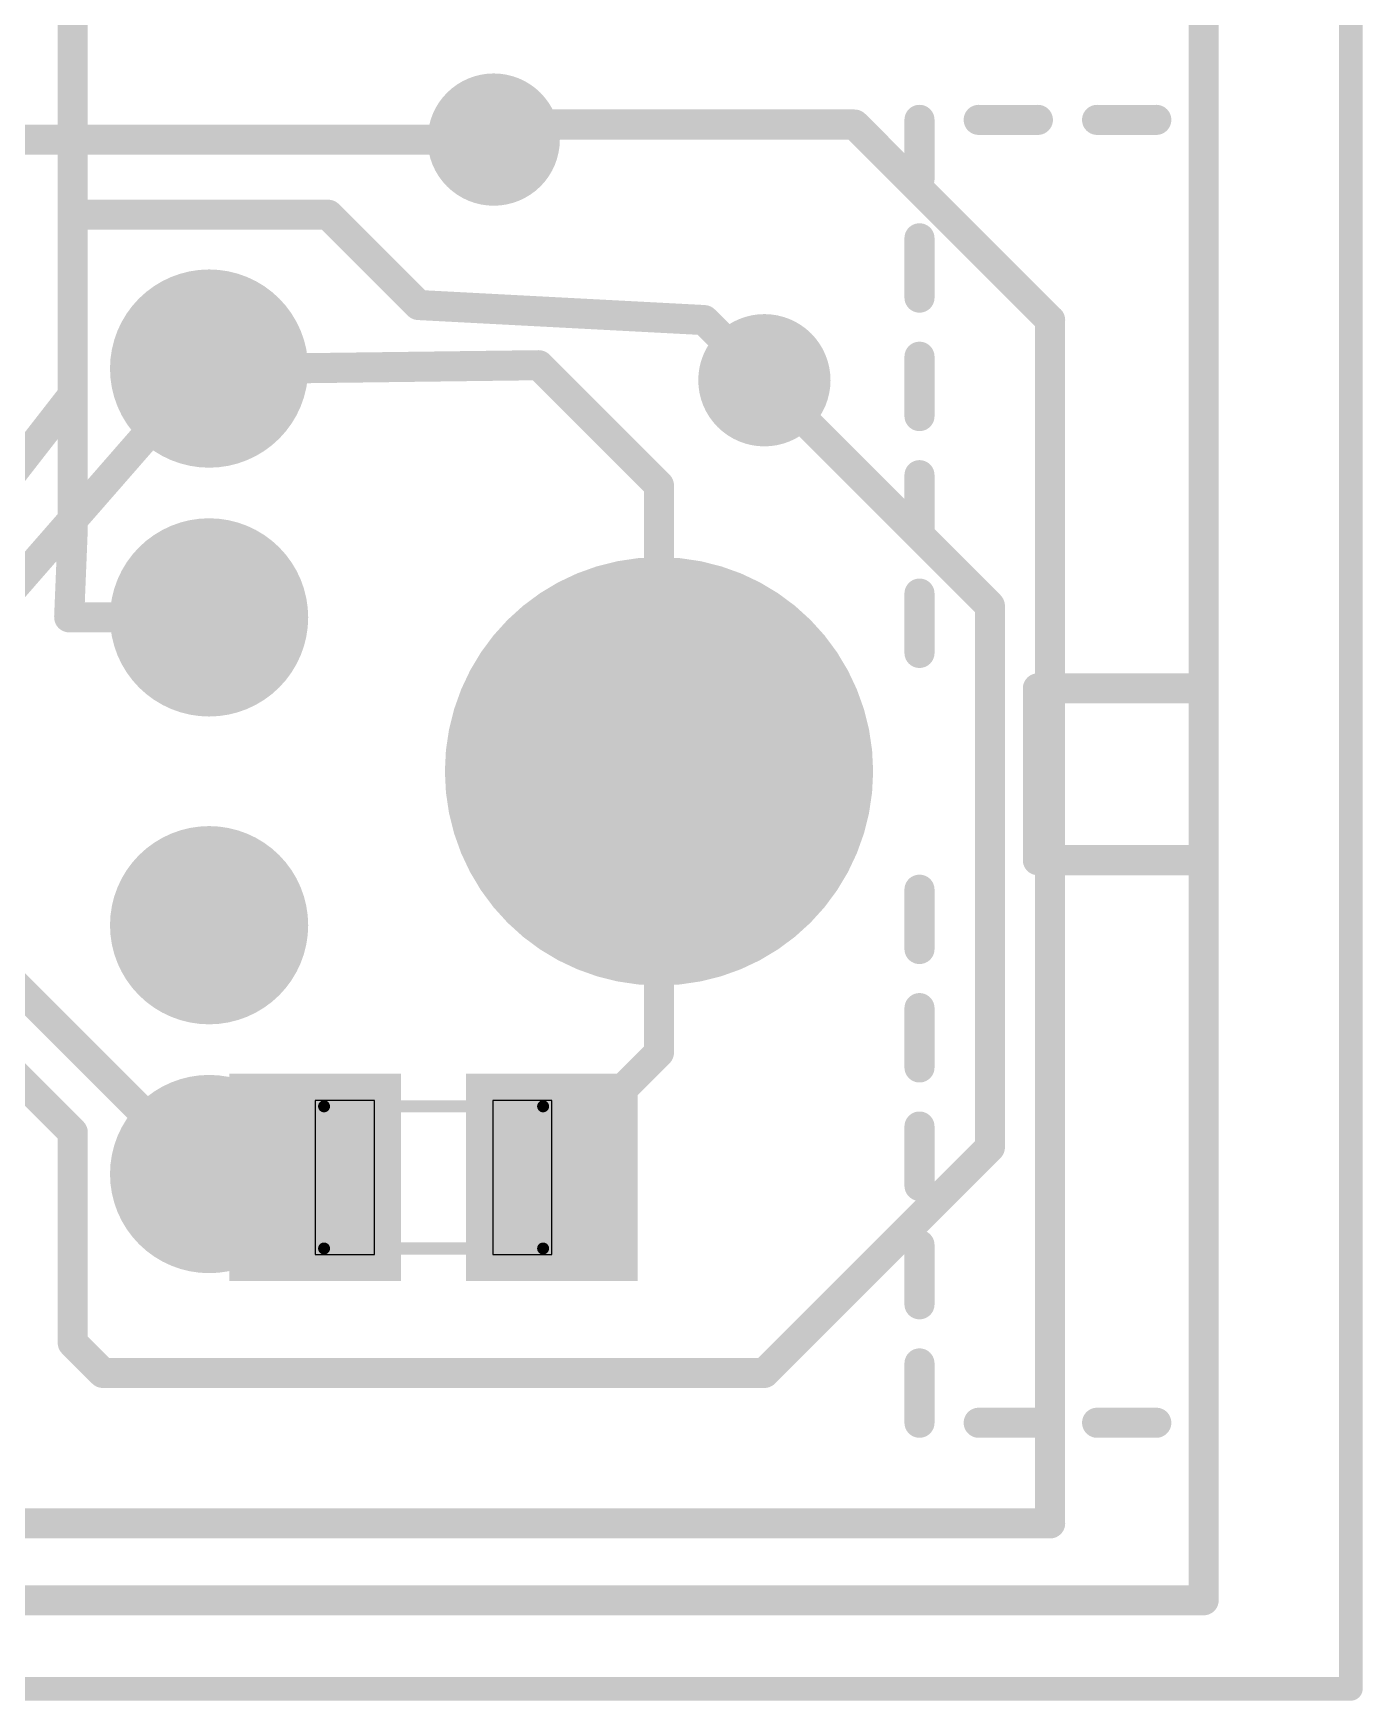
# Model space of a CAD drawing. Header units: millimetres. Extents: x 20 to 63.1, y 15.7 to 51.1.
# Drawn here: x 51.86 to 63.09, y 24.92 to 39 of the extents above; entities that cross this region are included whole.
import ezdxf

# ---------------------------------------------------------------- set-up
doc = ezdxf.new("R2010")
doc.units = ezdxf.units.MM
for name, color, linetype in [('BottomLayer', 5, 'Continuous'), ('BottomPaste', 16, 'Continuous'), ('BottomSolder', 6, 'Continuous'), ('KeepOutLayer', 6, 'Continuous'), ('Mechanical4', 56, 'Continuous'), ('Mechanical5', 56, 'Continuous'), ('Mechanical7', 56, 'Continuous'), ('MultiLayer', 9, 'Continuous'), ('PadHoleLayer', 156, 'Continuous'), ('TopLayer', 1, 'Continuous'), ('TopSolder', 216, 'Continuous'), ('ViaHoleLayer', 16, 'Continuous')]:
    doc.layers.add(name, color=color, linetype=linetype)

# ---------------------------------------------------------------- blocks, each defined once
blk = doc.blocks.new('MINIDIN6PCB_2')
at = {"layer": 'BottomLayer'}
for points, const_width in [([(-3.527, 4.65, 1), (-2.765, 4.65, 1)], 0.762), ([(3.273, 4.65, 1), (4.035, 4.65, 1)], 0.762), ([(-3.527, 2.15, 1), (-2.765, 2.15, 1)], 0.762), ([(-1.427, 2.15, 1), (-0.665, 2.15, 1)], 0.762), ([(1.173, 2.15, 1), (1.935, 2.15, 1)], 0.762), ([(3.273, 2.15, 1), (4.035, 2.15, 1)], 0.762), ([(-0.613, -1.65, 1), (1.121, -1.65, 1)], 1.734)]:
    blk.add_lwpolyline(points, format="xyb", close=True, dxfattribs=dict(at, const_width=const_width))
at = {"layer": 'BottomSolder'}
for points, const_width in [([(-3.565, 4.65, 1), (-2.728, 4.65, 1)], 0.837), ([(3.236, 4.65, 1), (4.073, 4.65, 1)], 0.837), ([(-3.565, 2.15, 1), (-2.728, 2.15, 1)], 0.837), ([(-1.464, 2.15, 1), (-0.627, 2.15, 1)], 0.837), ([(1.135, 2.15, 1), (1.972, 2.15, 1)], 0.837), ([(3.236, 2.15, 1), (4.073, 2.15, 1)], 0.837), ([(-0.65, -1.65, 1), (1.158, -1.65, 1)], 1.809)]:
    blk.add_lwpolyline(points, format="xyb", close=True, dxfattribs=dict(at, const_width=const_width))
at = {"layer": 'Mechanical5', "const_width": 0.254}
for points in [[(-5.246, -3.85), (-4.746, -3.85)], [(-4.246, -3.85), (-3.746, -3.85)], [(-3.246, -3.85), (-2.746, -3.85)], [(-2.246, -3.85), (-1.746, -3.85)], [(-1.246, -3.85), (-0.746, -3.85)], [(1.254, -3.85), (1.754, -3.85)], [(2.254, -3.85), (2.754, -3.85)], [(3.254, -3.85), (3.754, -3.85)], [(4.254, -3.85), (4.754, -3.85)], [(5.254, -3.85), (5.754, -3.85)], [(-5.246, -4.35), (-5.246, -4.85)], [(5.754, -4.35), (5.754, -4.85)], [(-0.496, -4.85), (0.954, -4.85)], [(-0.496, -4.85), (-0.496, -6.25)], [(0.954, -4.85), (0.954, -6.25)], [(-5.246, -5.35), (-5.246, -5.85)], [(5.754, -5.35), (5.754, -5.85)]]:
    blk.add_lwpolyline(points, dxfattribs=at)
at = {"layer": 'Mechanical5', "const_width": 0.127}
for points in [[(-5.31, -3.85, 1), (-5.183, -3.85, 1)], [(-4.809, -3.85, 1), (-4.682, -3.85, 1)], [(-4.31, -3.85, 1), (-4.183, -3.85, 1)], [(-3.809, -3.85, 1), (-3.682, -3.85, 1)], [(-3.31, -3.85, 1), (-3.183, -3.85, 1)], [(-2.809, -3.85, 1), (-2.682, -3.85, 1)], [(-2.31, -3.85, 1), (-2.183, -3.85, 1)], [(-1.809, -3.85, 1), (-1.682, -3.85, 1)], [(-1.31, -3.85, 1), (-1.183, -3.85, 1)], [(-0.809, -3.85, 1), (-0.682, -3.85, 1)], [(1.19, -3.85, 1), (1.317, -3.85, 1)], [(1.691, -3.85, 1), (1.818, -3.85, 1)], [(2.19, -3.85, 1), (2.317, -3.85, 1)], [(2.691, -3.85, 1), (2.818, -3.85, 1)], [(3.19, -3.85, 1), (3.317, -3.85, 1)], [(3.691, -3.85, 1), (3.818, -3.85, 1)], [(4.19, -3.85, 1), (4.317, -3.85, 1)], [(4.691, -3.85, 1), (4.818, -3.85, 1)], [(5.19, -3.85, 1), (5.317, -3.85, 1)], [(5.691, -3.85, 1), (5.818, -3.85, 1)], [(-5.31, -4.35, 1), (-5.183, -4.35, 1)], [(5.691, -4.35, 1), (5.818, -4.35, 1)], [(-5.31, -4.85, 1), (-5.183, -4.85, 1)], [(-0.56, -4.85, 1), (-0.433, -4.85, 1)], [(-0.56, -4.85, 1), (-0.433, -4.85, 1)], [(0.891, -4.85, 1), (1.018, -4.85, 1)], [(0.891, -4.85, 1), (1.018, -4.85, 1)], [(5.691, -4.85, 1), (5.818, -4.85, 1)], [(-5.31, -5.35, 1), (-5.183, -5.35, 1)], [(5.691, -5.35, 1), (5.818, -5.35, 1)], [(-5.31, -5.85, 1), (-5.183, -5.85, 1)], [(5.691, -5.85, 1), (5.818, -5.85, 1)], [(-0.56, -6.25, 1), (-0.433, -6.25, 1)], [(0.891, -6.25, 1), (1.018, -6.25, 1)]]:
    blk.add_lwpolyline(points, format="xyb", close=True, dxfattribs=at)
at = {"layer": 'Mechanical7', "const_width": 0.254}
for points in [[(-6.746, 6.15), (-6.746, -6.25)], [(-6.746, 6.15), (7.254, 6.15)], [(7.254, 6.15), (7.254, -6.25)], [(-6.746, -6.25), (7.254, -6.25)]]:
    blk.add_lwpolyline(points, dxfattribs=at)
at = {"layer": 'Mechanical7', "const_width": 0.127}
for points in [[(-6.809, 6.15, 1), (-6.682, 6.15, 1)], [(-6.809, 6.15, 1), (-6.682, 6.15, 1)], [(7.19, 6.15, 1), (7.317, 6.15, 1)], [(7.19, 6.15, 1), (7.317, 6.15, 1)], [(-6.809, -6.25, 1), (-6.682, -6.25, 1)], [(-6.809, -6.25, 1), (-6.682, -6.25, 1)], [(7.19, -6.25, 1), (7.317, -6.25, 1)], [(7.19, -6.25, 1), (7.317, -6.25, 1)]]:
    blk.add_lwpolyline(points, format="xyb", close=True, dxfattribs=at)
at = {"layer": 'MultiLayer', "const_width": 0.762}
for points in [[(-3.527, 4.65, 1), (-2.765, 4.65, 1)], [(3.273, 4.65, 1), (4.035, 4.65, 1)], [(-3.527, 2.15, 1), (-2.765, 2.15, 1)], [(-1.427, 2.15, 1), (-0.665, 2.15, 1)], [(1.173, 2.15, 1), (1.935, 2.15, 1)], [(3.273, 2.15, 1), (4.035, 2.15, 1)]]:
    blk.add_lwpolyline(points, format="xyb", close=True, dxfattribs=at)
at = {"layer": 'PadHoleLayer'}
for points, const_width in [([(-3.4, 4.65, 1), (-2.892, 4.65, 1)], 0.508), ([(3.4, 4.65, 1), (3.908, 4.65, 1)], 0.508), ([(-3.4, 2.15, 1), (-2.892, 2.15, 1)], 0.508), ([(-1.3, 2.15, 1), (-0.792, 2.15, 1)], 0.508), ([(1.3, 2.15, 1), (1.808, 2.15, 1)], 0.508), ([(3.4, 2.15, 1), (3.908, 2.15, 1)], 0.508), ([(-0.324, -1.65, 1), (0.832, -1.65, 1)], 1.156)]:
    blk.add_lwpolyline(points, format="xyb", close=True, dxfattribs=dict(at, const_width=const_width))
at = {"layer": 'TopLayer'}
for points, const_width in [([(-3.527, 4.65, 1), (-2.765, 4.65, 1)], 0.762), ([(3.273, 4.65, 1), (4.035, 4.65, 1)], 0.762), ([(-3.527, 2.15, 1), (-2.765, 2.15, 1)], 0.762), ([(-1.427, 2.15, 1), (-0.665, 2.15, 1)], 0.762), ([(1.173, 2.15, 1), (1.935, 2.15, 1)], 0.762), ([(3.273, 2.15, 1), (4.035, 2.15, 1)], 0.762), ([(-0.613, -1.65, 1), (1.121, -1.65, 1)], 1.734)]:
    blk.add_lwpolyline(points, format="xyb", close=True, dxfattribs=dict(at, const_width=const_width))
at = {"layer": 'TopSolder'}
for points, const_width in [([(-3.565, 4.65, 1), (-2.728, 4.65, 1)], 0.837), ([(3.236, 4.65, 1), (4.073, 4.65, 1)], 0.837), ([(-3.565, 2.15, 1), (-2.728, 2.15, 1)], 0.837), ([(-1.464, 2.15, 1), (-0.627, 2.15, 1)], 0.837), ([(1.135, 2.15, 1), (1.972, 2.15, 1)], 0.837), ([(3.236, 2.15, 1), (4.073, 2.15, 1)], 0.837), ([(-0.65, -1.65, 1), (1.158, -1.65, 1)], 1.809)]:
    blk.add_lwpolyline(points, format="xyb", close=True, dxfattribs=dict(at, const_width=const_width))
blk = doc.blocks.new('C0805K_B_5')
at = {"layer": 'BottomLayer'}
for points in [[(-1.65, -0.546), (-0.35, -0.546), (-1.65, 1.054), (-0.35, 1.054)], [(0.35, -0.546), (1.65, -0.546), (0.35, 1.054), (1.65, 1.054)]]:
    blk.add_solid(points, dxfattribs=at)
at = {"layer": 'BottomPaste'}
for points in [[(-1.65, -0.546), (-0.35, -0.546), (-1.65, 1.054), (-0.35, 1.054)], [(0.35, -0.546), (1.65, -0.546), (0.35, 1.054), (1.65, 1.054)]]:
    blk.add_solid(points, dxfattribs=at)
at = {"layer": 'BottomSolder'}
for points in [[(-1.725, -0.621), (-0.275, -0.621), (-1.725, 1.129), (-0.275, 1.129)], [(0.275, -0.621), (1.725, -0.621), (0.275, 1.129), (1.725, 1.129)]]:
    blk.add_solid(points, dxfattribs=at)
at = {"layer": 'Mechanical4'}
for p, q in [((-0.5, 0.904), (-1, 0.904)), ((-1, 0.904), (-1, -0.396)), ((-0.5, -0.396), (-0.5, 0.904)), ((1, 0.904), (0.5, 0.904)), ((0.5, 0.904), (0.5, -0.396)), ((1, -0.396), (1, 0.904)), ((-1, -0.396), (-0.5, -0.396)), ((0.5, -0.396), (1, -0.396))]:
    blk.add_line(p, q, dxfattribs=at)
at = {"layer": 'Mechanical4', "const_width": 0.102}
for points in [[(-0.925, 0.854), (0.925, 0.854)], [(-0.925, -0.346), (0.925, -0.346)]]:
    blk.add_lwpolyline(points, dxfattribs=at)
at = {"layer": 'Mechanical4', "const_width": 0.0508}
for points in [[(-0.95, 0.854, 1), (-0.9, 0.854, 1)], [(0.9, 0.854, 1), (0.95, 0.854, 1)], [(-0.95, -0.346, 1), (-0.9, -0.346, 1)], [(0.9, -0.346, 1), (0.95, -0.346, 1)]]:
    blk.add_lwpolyline(points, format="xyb", close=True, dxfattribs=at)

msp = doc.modelspace()

# ---------------------------------------------------------------- linework, layer by layer
at = {"layer": 'BottomLayer', "const_width": 0.254}
for points in [[(52.197, 34.798), (52.197, 39.37)], [(55.753, 38.1), (55.88, 38.227)], [(55.88, 38.227), (58.801, 38.227)], [(58.801, 38.227), (60.452, 36.576)], [(60.452, 26.416), (60.452, 36.576)], [(53.877, 36.166), (56.134, 36.195)], [(56.134, 36.195), (57.149, 35.18)], [(53.349, 36.166), (53.877, 36.166)], [(58.039, 36.068), (59.944, 34.163)], [(57.149, 32.766), (57.149, 35.18)], [(52.167, 34.066), (52.197, 34.798)], [(59.944, 29.591), (59.944, 34.163)], [(52.167, 34.066), (53.349, 34.066)], [(57.149, 30.391), (57.149, 32.766)], [(50.673, 32.004), (53.311, 29.366)], [(51.181, 30.734), (52.197, 29.718)], [(56.245, 29.487), (57.149, 30.391)], [(52.197, 27.94), (52.197, 29.718)], [(58.039, 27.686), (59.944, 29.591)], [(56.245, 29.337), (56.245, 29.487)], [(53.311, 29.366), (53.349, 29.366)], [(53.349, 29.366), (54.2, 29.366)], [(54.2, 29.366), (54.229, 29.337)], [(54.229, 29.337), (54.245, 29.337)], [(52.197, 27.94), (52.451, 27.686)], [(52.451, 27.686), (58.039, 27.686)], [(36.195, 26.416), (60.452, 26.416)]]:
    msp.add_lwpolyline(points, dxfattribs=at)
at = {"layer": 'BottomLayer'}
for points, const_width in [([(55.474, 38.1, 1), (56.032, 38.1, 1)], 0.559), ([(55.816, 38.227, 1), (55.944, 38.227, 1)], 0.127), ([(55.816, 38.227, 1), (55.944, 38.227, 1)], 0.127), ([(58.737, 38.227, 1), (58.864, 38.227, 1)], 0.127), ([(58.737, 38.227, 1), (58.864, 38.227, 1)], 0.127), ([(55.69, 38.1, 1), (55.816, 38.1, 1)], 0.127), ([(57.76, 36.068, 1), (58.318, 36.068, 1)], 0.559), ([(60.388, 36.576, 1), (60.516, 36.576, 1)], 0.127), ([(60.388, 36.576, 1), (60.516, 36.576, 1)], 0.127), ([(56.071, 36.195, 1), (56.197, 36.195, 1)], 0.127), ([(56.071, 36.195, 1), (56.197, 36.195, 1)], 0.127), ([(53.285, 36.166, 1), (53.412, 36.166, 1)], 0.127), ([(53.813, 36.166, 1), (53.94, 36.166, 1)], 0.127), ([(53.813, 36.166, 1), (53.94, 36.166, 1)], 0.127), ([(57.975, 36.068, 1), (58.102, 36.068, 1)], 0.127), ([(57.085, 35.18, 1), (57.212, 35.18, 1)], 0.127), ([(57.085, 35.18, 1), (57.212, 35.18, 1)], 0.127), ([(52.134, 34.798, 1), (52.261, 34.798, 1)], 0.127), ([(52.134, 34.798, 1), (52.261, 34.798, 1)], 0.127), ([(59.88, 34.163, 1), (60.007, 34.163, 1)], 0.127), ([(59.88, 34.163, 1), (60.007, 34.163, 1)], 0.127), ([(52.104, 34.066, 1), (52.231, 34.066, 1)], 0.127), ([(52.104, 34.066, 1), (52.231, 34.066, 1)], 0.127), ([(53.285, 34.066, 1), (53.412, 34.066, 1)], 0.127), ([(57.085, 32.766, 1), (57.212, 32.766, 1)], 0.127), ([(57.085, 32.766, 1), (57.212, 32.766, 1)], 0.127), ([(57.085, 30.391, 1), (57.212, 30.391, 1)], 0.127), ([(57.085, 30.391, 1), (57.212, 30.391, 1)], 0.127), ([(52.134, 29.718, 1), (52.261, 29.718, 1)], 0.127), ([(52.134, 29.718, 1), (52.261, 29.718, 1)], 0.127), ([(59.88, 29.591, 1), (60.007, 29.591, 1)], 0.127), ([(59.88, 29.591, 1), (60.007, 29.591, 1)], 0.127), ([(56.181, 29.487, 1), (56.308, 29.487, 1)], 0.127), ([(56.181, 29.487, 1), (56.308, 29.487, 1)], 0.127), ([(53.248, 29.366, 1), (53.375, 29.366, 1)], 0.127), ([(53.248, 29.366, 1), (53.375, 29.366, 1)], 0.127), ([(53.285, 29.366, 1), (53.412, 29.366, 1)], 0.127), ([(53.285, 29.366, 1), (53.412, 29.366, 1)], 0.127), ([(54.137, 29.366, 1), (54.264, 29.366, 1)], 0.127), ([(54.137, 29.366, 1), (54.264, 29.366, 1)], 0.127), ([(54.165, 29.337, 1), (54.292, 29.337, 1)], 0.127), ([(54.165, 29.337, 1), (54.292, 29.337, 1)], 0.127), ([(54.182, 29.337, 1), (54.309, 29.337, 1)], 0.127), ([(56.181, 29.337, 1), (56.308, 29.337, 1)], 0.127), ([(52.134, 27.94, 1), (52.261, 27.94, 1)], 0.127), ([(52.134, 27.94, 1), (52.261, 27.94, 1)], 0.127), ([(52.388, 27.686, 1), (52.514, 27.686, 1)], 0.127), ([(52.388, 27.686, 1), (52.514, 27.686, 1)], 0.127), ([(57.975, 27.686, 1), (58.102, 27.686, 1)], 0.127), ([(57.975, 27.686, 1), (58.102, 27.686, 1)], 0.127), ([(60.388, 26.416, 1), (60.516, 26.416, 1)], 0.127), ([(60.388, 26.416, 1), (60.516, 26.416, 1)], 0.127)]:
    msp.add_lwpolyline(points, format="xyb", close=True, dxfattribs=dict(at, const_width=const_width))
at = {"layer": 'KeepOutLayer', "const_width": 0.2}
for points in [[(62.992, 25.019), (62.992, 40.894)], [(31.877, 25.019), (62.992, 25.019)]]:
    msp.add_lwpolyline(points, dxfattribs=at)
at = {"layer": 'KeepOutLayer', "const_width": 0.1}
msp.add_lwpolyline([(62.942, 25.019, 1), (63.042, 25.019, 1)], format="xyb", close=True, dxfattribs=at)
msp.add_lwpolyline([(62.942, 25.019, 1), (63.042, 25.019, 1)], format="xyb", close=True, dxfattribs=at)
at = {"layer": 'MultiLayer', "const_width": 0.559}
for points in [[(55.474, 38.1, 1), (56.032, 38.1, 1)], [(57.76, 36.068, 1), (58.318, 36.068, 1)]]:
    msp.add_lwpolyline(points, format="xyb", close=True, dxfattribs=at)
at = {"layer": 'TopLayer'}
for points, const_width in [([(55.474, 38.1, 1), (56.032, 38.1, 1)], 0.559), ([(55.69, 38.1, 1), (55.816, 38.1, 1)], 0.127), ([(52.134, 37.465, 1), (52.261, 37.465, 1)], 0.127), ([(52.134, 37.465, 1), (52.261, 37.465, 1)], 0.127), ([(54.292, 37.465, 1), (54.419, 37.465, 1)], 0.127), ([(54.292, 37.465, 1), (54.419, 37.465, 1)], 0.127), ([(55.054, 36.703, 1), (55.181, 36.703, 1)], 0.127), ([(55.054, 36.703, 1), (55.181, 36.703, 1)], 0.127), ([(57.468, 36.576, 1), (57.594, 36.576, 1)], 0.127), ([(57.468, 36.576, 1), (57.594, 36.576, 1)], 0.127), ([(57.76, 36.068, 1), (58.318, 36.068, 1)], 0.559), ([(53.248, 36.166, 1), (53.375, 36.166, 1)], 0.127), ([(53.248, 36.166, 1), (53.375, 36.166, 1)], 0.127), ([(53.285, 36.166, 1), (53.412, 36.166, 1)], 0.127), ([(57.975, 36.068, 1), (58.102, 36.068, 1)], 0.127), ([(52.134, 35.941, 1), (52.261, 35.941, 1)], 0.127), ([(52.134, 35.941, 1), (52.261, 35.941, 1)], 0.127)]:
    msp.add_lwpolyline(points, format="xyb", close=True, dxfattribs=dict(at, const_width=const_width))
at = {"layer": 'TopLayer', "const_width": 0.254}
for points in [[(50.927, 38.1), (55.753, 38.1)], [(52.197, 37.465), (54.356, 37.465)], [(52.197, 35.941), (52.197, 37.465)], [(54.356, 37.465), (55.118, 36.703)], [(55.118, 36.703), (57.531, 36.576)], [(57.531, 36.576), (58.039, 36.068)], [(51.562, 34.163), (53.311, 36.166)], [(53.311, 36.166), (53.349, 36.166)], [(51.308, 34.798), (52.197, 35.941)]]:
    msp.add_lwpolyline(points, dxfattribs=at)
at = {"layer": 'ViaHoleLayer', "const_width": 0.356}
for points in [[(55.575, 38.1, 1), (55.931, 38.1, 1)], [(57.861, 36.068, 1), (58.217, 36.068, 1)]]:
    msp.add_lwpolyline(points, format="xyb", close=True, dxfattribs=at)

# ---------------------------------------------------------------- block references
at = {"rotation": 90}
msp.add_blockref('MINIDIN6PCB_2', (55.499, 32.512), dxfattribs=at)
msp.add_blockref('C0805K_B_5', (55.245, 29.083))

doc.saveas('drawing.dxf')
